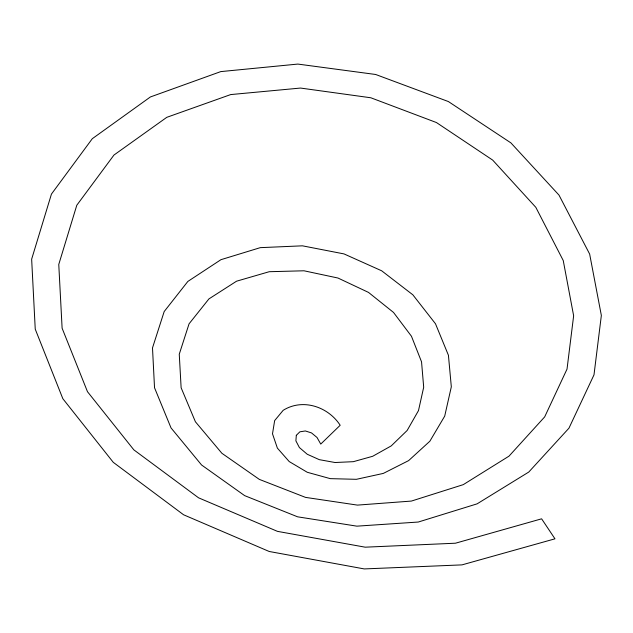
<?xml version="1.0" encoding="UTF-8"?>
<svg xmlns="http://www.w3.org/2000/svg" width="633" height="633" viewBox="0 0 633 633"><rect width="100%" height="100%" fill="white"/><g stroke="black" fill="none" stroke-linecap="round" stroke-linejoin="round"><path stroke-width="0.95" d="M296.323 435.314L295.888 440.853L299.385 447.547L307.219 454.241L319.301 459.661L335.047 462.517L353.341 461.679L372.671 456.29L391.249 445.885L407.146 430.48L418.492 410.58L423.691 387.214L421.546 361.847L411.466 336.258L393.52 312.441L368.517 292.414L337.967 278.029L303.998 270.789L269.231 271.715L236.56 281.194L208.922 298.911L189.061 323.819L179.258 354.203L181.125 387.76L195.407 421.768L221.89 453.283L259.332 479.387L305.533 497.388L357.447 505.11L411.387 501.075L463.285 484.641L509.003 456.148L544.673 416.894L567.026 369.094L573.64 315.78L563.243 260.543L535.819 207.323L492.68 160.094L436.438 122.541L370.835 97.775L300.509 88.058L230.689 94.578L166.78 117.334L113.964 155.045L76.783 205.258L58.766 264.436L62.113 328.211L87.481 391.7L133.84 449.849L198.556 497.815L277.468 531.364L365.186 547.181L455.459 543.209L541.611 518.815L554.975 538.825L461.979 564.881L364.252 568.925L269.207 551.485L183.586 514.779L113.267 462.327L62.841 398.703L35.242 329.152L31.65 259.166L51.439 194.086L92.283 138.714L150.377 96.968L220.79 71.6L297.866 64.075L375.654 74.48L448.393 101.557L510.902 142.884L558.979 195.075L589.647 254.062L601.35 315.448L593.999 374.847L568.948 428.185L528.777 472.044L477.116 503.844L418.271 522.035L356.893 526.158L297.605 516.821L244.647 495.631L201.579 464.994L171.029 427.924L154.531 387.76L152.498 347.905L164.184 311.547L187.851 281.44L220.933 259.688L260.282 247.653L302.447 245.826L343.98 253.904L381.675 270.797L412.851 294.812L435.488 323.772L448.425 355.263L451.321 386.818L444.706 416.126L429.854 441.225L408.625 460.618L383.313 473.413L356.379 479.316L330.291 478.643L307.29 472.289L289.21 461.56L277.381 448.117L272.506 433.819L274.651 420.597L283.173 410.319C302.701 398.078 328.139 406.655 340.182 425.265L320.749 444.081L317.022 437.474L311.507 432.917L305.351 430.962L299.86 431.825L296.323 435.314"/></g></svg>
